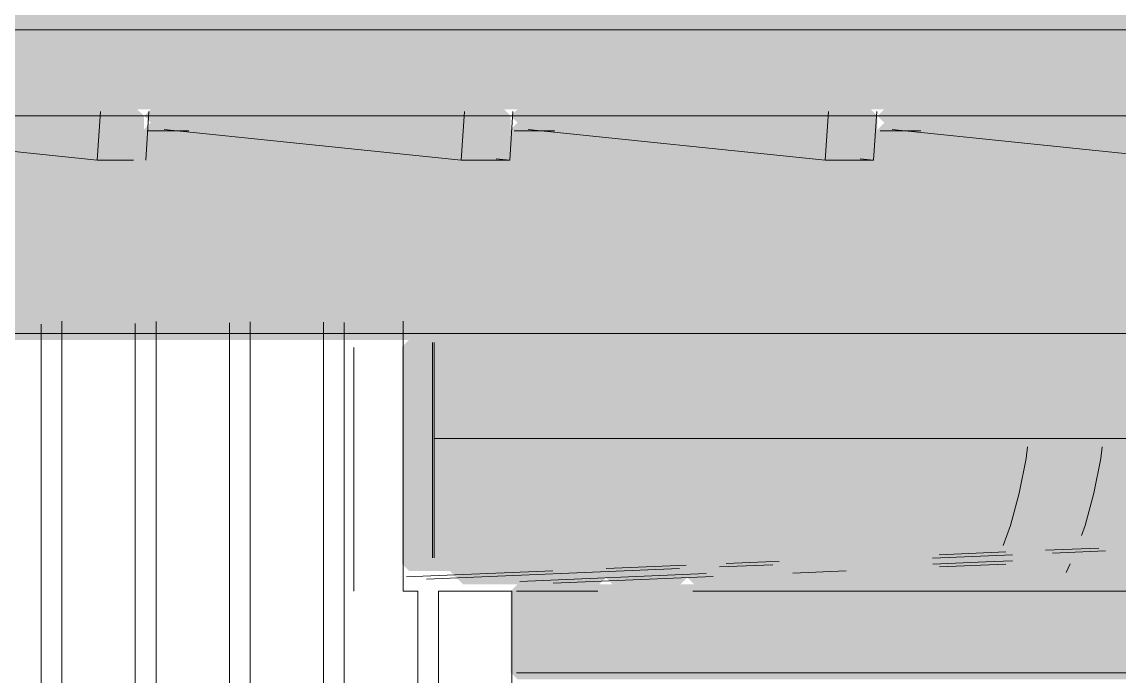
# Model space of a CAD drawing. Header units: millimetres. Extents: x 0 to 84100, y 0 to 59400.
# Drawn here: x 38615 to 39423, y 49329 to 49811 of the extents above; entities that cross this region are included whole.
import ezdxf

# ---------------------------------------------------------------- set-up
doc = ezdxf.new("R2010")
doc.units = ezdxf.units.MM
doc.layers.add('10_見えがかり', color=7, linetype='Continuous', lineweight=13)
doc.layers.add('12_見えがかり（ガラス）', color=5, linetype='Continuous', lineweight=9)

msp = doc.modelspace()

# ---------------------------------------------------------------- hatches: boundary and pattern name
at = {"layer": '10_見えがかり', "true_color": 0xbdbdbd}
for points in [[(40019.92, 49806.57), (40069.92, 49806.57), (40074.92, 49801.57), (40074.92, 49751.57), (40069.92, 49746.57), (38429.92, 49746.57), (38424.92, 49751.57), (38424.92, 49801.57), (38419.92, 49806.57), (38369.92, 49806.57), (38364.92, 49811.57), (38369.92, 49816.57), (40009.92, 49816.57)], [(38704.92, 49741.57), (38704.92, 49711.57), (38699.92, 49706.57), (38649.92, 49706.57), (38639.92, 49716.57), (38549.92, 49716.57), (38539.92, 49726.57), (38479.92, 49726.57), (38474.92, 49731.57), (38489.92, 49746.57), (38699.92, 49746.57)], [(38974.92, 49741.57), (38974.92, 49711.57), (38969.92, 49706.57), (38919.92, 49706.57), (38909.92, 49716.57), (38819.92, 49716.57), (38809.92, 49726.57), (38729.92, 49726.57), (38719.92, 49736.57), (38709.92, 49736.57), (38704.92, 49741.57), (38709.92, 49746.57), (38969.92, 49746.57)], [(39244.92, 49741.57), (39244.92, 49711.57), (39239.92, 49706.57), (39189.92, 49706.57), (39179.92, 49716.57), (39089.92, 49716.57), (39079.92, 49726.57), (38989.92, 49726.57), (38974.92, 49741.57), (38979.92, 49746.57), (39239.92, 49746.57)], [(39514.92, 49741.57), (39514.92, 49711.57), (39509.92, 49706.57), (39459.92, 49706.57), (39449.92, 49716.57), (39359.92, 49716.57), (39349.92, 49726.57), (39259.92, 49726.57), (39244.92, 49741.57), (39249.92, 49746.57), (39509.92, 49746.57)], [(39619.92, 49726.57), (39629.92, 49716.57), (39639.92, 49716.57), (39644.92, 49711.57), (39644.92, 49641.57), (39634.92, 49631.57), (39634.92, 49611.57), (39634.92, 49581.57), (39629.92, 49576.57), (38899.92, 49576.57), (38359.92, 49576.57), (38354.92, 49581.57), (38394.92, 49621.57), (38394.92, 49631.57), (38434.92, 49671.57), (38434.92, 49681.57), (38479.92, 49726.57), (38539.92, 49726.57), (38549.92, 49716.57), (38639.92, 49716.57), (38649.92, 49706.57), (38699.92, 49706.57), (38704.92, 49711.57), (38704.92, 49731.57), (38709.92, 49736.57), (38719.92, 49736.57), (38729.92, 49726.57), (38809.92, 49726.57), (38819.92, 49716.57), (38909.92, 49716.57), (38919.92, 49706.57), (38969.92, 49706.57), (38974.92, 49711.57), (38974.92, 49731.57), (38979.92, 49736.57), (38989.92, 49726.57), (39079.92, 49726.57), (39089.92, 49716.57), (39179.92, 49716.57), (39189.92, 49706.57), (39239.92, 49706.57), (39244.92, 49711.57), (39244.92, 49731.57), (39249.92, 49736.57), (39259.92, 49726.57), (39349.92, 49726.57), (39359.92, 49716.57), (39449.92, 49716.57), (39459.92, 49706.57), (39509.92, 49706.57), (39514.92, 49711.57), (39514.92, 49731.57), (39519.92, 49736.57), (39529.92, 49726.57)]]:
    msp.add_hatch(color=8, dxfattribs=at).paths.add_polyline_path(points)
at = {"layer": '10_見えがかり', "true_color": 0xe9dcc4}
for points in [[(39364.92, 49421.57), (39369.92, 49426.57), (39409.92, 49426.57), (39414.92, 49421.57), (39409.92, 49416.57), (39369.92, 49416.57)], [(39124.92, 49411.57), (39129.92, 49416.57), (39169.92, 49416.57), (39174.92, 49411.57), (39169.92, 49406.57), (39129.92, 49406.57)], [(39284.92, 49411.57), (39289.92, 49416.57), (39339.92, 49416.57), (39344.92, 49411.57), (39339.92, 49406.57), (39289.92, 49406.57)], [(39044.92, 49401.57), (39049.92, 49406.57), (39099.92, 49406.57), (39104.92, 49401.57), (39099.92, 49396.57), (39049.92, 49396.57)], [(39754.92, 49391.57), (39754.92, 49331.57), (39749.92, 49326.57), (38979.92, 49326.57), (38974.92, 49331.57), (38974.92, 49391.57), (38979.92, 49396.57), (39039.92, 49396.57), (39109.92, 49396.57), (39729.92, 49396.57), (39749.92, 49396.57)]]:
    msp.add_hatch(color=8, dxfattribs=at).paths.add_polyline_path(points)
at = {"layer": '12_見えがかり（ガラス）', "true_color": 0xdce9f2}
h = msp.add_hatch(color=8, dxfattribs=at)
h.paths.add_polyline_path([(39734.92, 49611.57), (39734.92, 49501.57), (39714.92, 49481.57), (39714.92, 49471.57), (39684.92, 49441.57), (39689.92, 49436.57), (39729.92, 49436.57), (39734.92, 49431.57), (39734.92, 49401.57), (39729.92, 49396.57), (39109.92, 49396.57), (39099.92, 49406.57), (39049.92, 49406.57), (39039.92, 49396.57), (38939.92, 49396.57), (38929.92, 49406.57), (38899.92, 49406.57), (38894.92, 49411.57), (38894.92, 49571.57), (38899.92, 49576.57), (39629.92, 49576.57), (39634.92, 49581.57), (39634.92, 49611.57), (39639.92, 49616.57), (39729.92, 49616.57)])
h.paths.add_polyline_path([(39649.92, 49426.57), (39654.92, 49431.57), (39649.92, 49436.57), (39609.92, 49436.57), (39604.92, 49431.57), (39609.92, 49426.57)], flags=0)
h.paths.add_polyline_path([(39579.92, 49416.57), (39584.92, 49421.57), (39579.92, 49426.57), (39529.92, 49426.57), (39524.92, 49421.57), (39529.92, 49416.57)], flags=0)
h.paths.add_polyline_path([(39409.92, 49416.57), (39414.92, 49421.57), (39409.92, 49426.57), (39369.92, 49426.57), (39364.92, 49421.57), (39369.92, 49416.57)], flags=0)
h.paths.add_polyline_path([(39339.92, 49406.57), (39344.92, 49411.57), (39339.92, 49416.57), (39289.92, 49416.57), (39284.92, 49411.57), (39289.92, 49406.57)], flags=0)
h.paths.add_polyline_path([(39169.92, 49406.57), (39174.92, 49411.57), (39169.92, 49416.57), (39129.92, 49416.57), (39124.92, 49411.57), (39129.92, 49406.57)], flags=0)

# ---------------------------------------------------------------- linework, layer by layer
at = {"layer": '10_見えがかり'}
for points in [[(38426.44, 49805.14), (40077.69, 49805.14)], [(38422.18, 49741.58), (40073.42, 49741.58)], [(38670.53, 49709.07), (38672.93, 49744.82)], [(38706.16, 49709.07), (38708.56, 49744.82)], [(38938.51, 49709.07), (38940.91, 49744.82)], [(38974.14, 49709.07), (38976.54, 49744.82)], [(39206.49, 49709.07), (39208.89, 49744.82)], [(39242.12, 49709.07), (39244.52, 49744.82)], [(38670.53, 49709.07), (38491.55, 49727.61)], [(38708.05, 49730.74), (38737.99, 49730.74)], [(38938.51, 49709.07), (38719.76, 49731.73)], [(38977.45, 49730.74), (39007.39, 49730.74)], [(39206.49, 49709.07), (38987.74, 49731.73)], [(39246.85, 49730.74), (39276.79, 49730.74)], [(39474.47, 49709.07), (39255.72, 49731.73)], [(38670.53, 49709.07), (38697.25, 49709.07)], [(38938.51, 49709.07), (38974.14, 49709.07)], [(38964.2, 49710.1), (38974.14, 49709.07)], [(39206.49, 49709.07), (39242.12, 49709.07)], [(39232.18, 49710.1), (39242.12, 49709.07)], [(38629.23, 49588.32), (38629.23, 46946.57), (38575.21, 46946.57), (38575.21, 49590.79)], [(38698.53, 49588.84), (38698.53, 46946.57), (38644.51, 46946.57), (38644.51, 49590.54)], [(38767.83, 49589.3), (38767.83, 46946.57), (38713.81, 46946.57), (38713.81, 49590.25)], [(38837.13, 49589.72), (38837.13, 46946.57), (38783.11, 46946.57), (38783.11, 49589.92)], [(38895.61, 49590.45), (38895.61, 49391.57), (38906.43, 49391.57), (38906.43, 46946.57), (38888.61, 46946.57), (38852.41, 46946.57), (38852.41, 49589.53)], [(38368.76, 49581.26), (39625.97, 49581.26)], [(38859.4, 49391.57), (38859.4, 49571.02)], [(38917.44, 49416.15), (38917.44, 49574.75)], [(38918.57, 49416.15), (38918.57, 49574.75)], [(38918.52, 49503.93), (39685.71, 49503.93)], [(39354.28, 49489.27), (39355.44, 49497.95)], [(39409.31, 49489.27), (39410.47, 49497.95)], [(39409.31, 49489.27), (39410.47, 49497.95)], [(39349.28, 49463.87), (39354.28, 49489.27)], [(39404.3, 49463.87), (39409.31, 49489.27)], [(39404.3, 49463.87), (39409.31, 49489.27)], [(39342.78, 49439.89), (39349.28, 49463.87)], [(39397.8, 49439.89), (39404.3, 49463.87)], [(39397.8, 49439.89), (39404.3, 49463.87)], [(39337.53, 49425.35), (39342.78, 49439.89)], [(39395.18, 49432.62), (39397.8, 49439.89)], [(39395.18, 49432.62), (39397.8, 49439.89)], [(39344.28, 49418.43), (39285.46, 49415.97)], [(39339.33, 49420.47), (39290.31, 49418.43)], [(39407.95, 49423.33), (39368.74, 49421.69)], [(39412.91, 49421.29), (39373.7, 49419.65)], [(39104.03, 49410.66), (39045.2, 49408.21)], [(39167.81, 49411.07), (39128.59, 49409.43)], [(39162.85, 49413.11), (39133.44, 49411.89)], [(39172.66, 49413.52), (39162.85, 49413.11)], [(39324.79, 49413.11), (39285.57, 49411.48)], [(39339.55, 49411.48), (39290.53, 49409.43)], [(39344.4, 49413.93), (39324.79, 49413.11)], [(39383.9, 49405.41), (39386.91, 49411.74)], [(39383.9, 49405.41), (39386.91, 49411.74)], [(39005.99, 49406.57), (38898.14, 49402.08)], [(39099.18, 49408.21), (38912.9, 49400.44)], [(39118.9, 49404.53), (38981.65, 49398.81)], [(39123.86, 49402.49), (39006.21, 49397.58)], [(39221.9, 49406.57), (39182.69, 49404.94)], [(38975.73, 49391.57), (38975.73, 46946.57), (38921.71, 46946.57), (38921.71, 49391.57), (38975.73, 49391.57)], [(39039.03, 49391.57), (38979.13, 49391.57)], [(39747.81, 49391.57), (39108.91, 49391.57)], [(39747.81, 49331.57), (38979.13, 49331.57)]]:
    msp.add_lwpolyline(points, dxfattribs=at)

doc.saveas('drawing.dxf')
